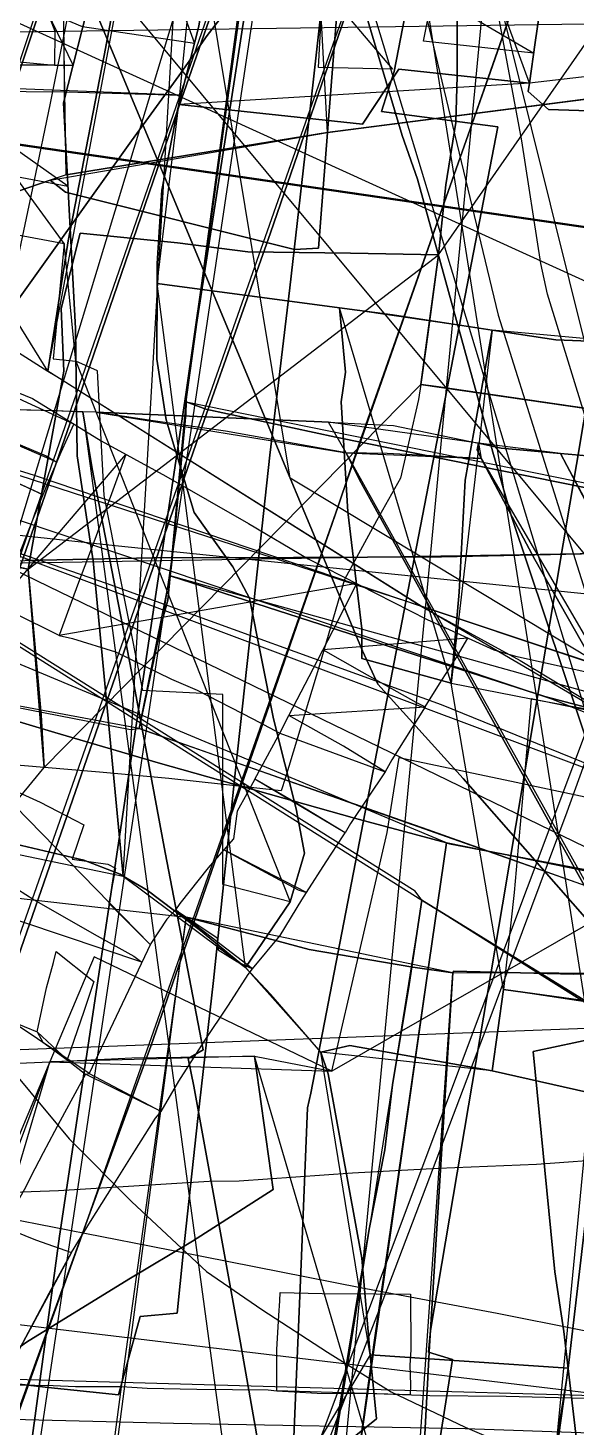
# Model space of a CAD drawing. Extents: x -6790 to 12600, y -1098 to 2171.
# Drawn here: x 637.4 to 681.8, y 414.8 to 528.4 of the extents above; entities that cross this region are included whole.
import ezdxf

# ---------------------------------------------------------------- set-up
doc = ezdxf.new("R2010")
doc.units = 0

msp = doc.modelspace()

# ---------------------------------------------------------------- linework, layer by layer
for points in [[(595.39, 625.29), (644.25, 621.84), (642.74, 591.45), (642.6, 588.69), (642.18, 580.42), (640.61, 555.4), (639.47, 537.22), (640.74, 534.78), (649.9, 512.83), (658.64, 491.87), (664.51, 477.88), (665.74, 475.17), (672.68, 467.51), (684.09, 454.51), (684.93, 453.96), (711.13, 440.6), (715.67, 438.28), (731.05, 438.92), (745.77, 439.49), (790.33, 430.72)], [(595.39, 625.29), (644.25, 621.84), (642.74, 591.45), (642.6, 588.69), (642.18, 580.42), (640.61, 555.4), (639.47, 537.22), (640.74, 534.78), (649.9, 512.83), (658.64, 491.87), (664.51, 477.88), (665.74, 475.17), (672.68, 467.51), (684.09, 454.51), (684.93, 453.96), (711.13, 440.6), (715.67, 438.28), (731.05, 438.92), (745.77, 439.49), (790.33, 430.72)], [(595.39, 625.29), (644.25, 621.84), (642.74, 591.45), (642.6, 588.69), (642.18, 580.42), (640.61, 555.4), (639.47, 537.22), (640.74, 534.78), (649.9, 512.83), (658.64, 491.87), (664.51, 477.88), (665.74, 475.17), (672.68, 467.51), (684.09, 454.51), (684.93, 453.96), (711.13, 440.6), (715.67, 438.28), (731.05, 438.92), (745.77, 439.49), (790.33, 430.72)], [(632.1, 511.28), (640.35, 535.96), (644.47, 548.54), (644.7, 549.8), (646.38, 554), (649.1, 562.02), (653.18, 574.27), (655.66, 581.74), (668.58, 621.46), (664.43, 621.82), (645.07, 623.54), (619.64, 624.86)], [(634.47, 390.48), (639.91, 430.4), (650.64, 501.92), (656.65, 540.63), (666.1, 599.45), (666.1, 599.45), (668.66, 614.84), (652.01, 618.74), (629.64, 624.84)], [(634.22, 503.09), (645.75, 519.25), (649.61, 524.52), (651.9, 527.79), (665.6, 545.5), (673.78, 556.13), (675.42, 558.43), (676.29, 559.85), (679.12, 565.07), (679.73, 565.93), (680.58, 566.6), (684.55, 569.99), (691.72, 575.98), (693.64, 578.77), (696.25, 582.6), (678.44, 619.96), (656.87, 620.52), (627.92, 586.15)], [(626.52, 458.95), (650.19, 456.27), (657.26, 454.42), (660.18, 453.66), (668.59, 452.21), (671.82, 451.76), (671.87, 451.89), (681.66, 451.64), (689.03, 451.71), (676.6, 488.76), (675.07, 493.98), (668.95, 516.14), (667.71, 519.68), (663.81, 532.73), (659.07, 548.9), (655.33, 562.02), (651.43, 575.63), (651.3, 576.14), (649.65, 581.98), (650.29, 604.55), (650.36, 609.68), (605.23, 616.61)], [(597.48, 480.92), (637.52, 473.1), (645.68, 471.49), (646.38, 471.57), (648.25, 480.3), (648.7, 481.98), (648.9, 483.96), (648.99, 484.82), (650.17, 497.1), (650.19, 498.07), (650.22, 499.04), (651.45, 507.71), (655.11, 534.67), (662.53, 588.83), (662.87, 589.93), (637.74, 594.73), (637.41, 594.75), (610.49, 601.14)], [(632.34, 597.21), (649.1, 594.27), (652.8, 593.91), (659.55, 592.84), (667.94, 591.12), (667.59, 586.45), (666.11, 573.23), (664.58, 559.98), (663.18, 547.59), (661.56, 533.5), (660.06, 520.14), (658.59, 507.32), (656.98, 493.74), (655.71, 482.05), (654.17, 467.96), (652.4, 451.13), (651.14, 439.95), (649.95, 428.97), (649.47, 424.14), (646.45, 423.87), (644.7, 417.52), (642.37, 417.78), (639, 418.13), (619.09, 420.41)], [(632.34, 597.21), (649.1, 594.27), (652.8, 593.91), (659.55, 592.84), (667.94, 591.12), (667.59, 586.45), (666.11, 573.23), (664.58, 559.98), (663.18, 547.59), (661.56, 533.5), (660.06, 520.14), (658.59, 507.32), (656.98, 493.74), (655.71, 482.05), (654.17, 467.96), (652.4, 451.13), (651.14, 439.95), (649.95, 428.97), (649.47, 424.14), (646.45, 423.87), (644.7, 417.52), (642.37, 417.78), (639, 418.13), (619.09, 420.41)], [(783.95, 363.95), (593.01, 593.18), (593.01, 593.18), (592.34, 584.82), (592.2, 582.37), (592.09, 573.74), (591.73, 554.65), (591.42, 543.61), (591.07, 531.97), (590.92, 526.89), (590.94, 516.17), (590.9, 504.3), (590.89, 488.27), (590.73, 463.17), (590.29, 432.44), (590.14, 430.31), (591.13, 428.95), (598.35, 418.65), (606.1, 407.51)], [(656.94, 367.57), (659.5, 427.49), (660.04, 440.81), (660.31, 442), (667.56, 479.47), (675.48, 520.38), (666.04, 521.62), (667.06, 524.87), (680.23, 592.78), (680.23, 592.78), (681.17, 592.36), (686.22, 590.08), (690.69, 588.05), (695.16, 586.01), (691.93, 542.04), (690.12, 517.46), (693.47, 516.07), (705.58, 510.38), (697.77, 477.65), (694.09, 462.59), (693.72, 461.12), (693.24, 449.04), (691.5, 416.13), (689.49, 378.22)], [(667.61, 393.76), (671.79, 420.38), (669.86, 421), (670.03, 422.74), (675.85, 457.28), (683.52, 502.81), (689.14, 535.22), (693.63, 561.08), (696.56, 582.77), (696.86, 585.51), (696.86, 585.51), (702.61, 584.34), (712.77, 582.26), (726.4, 579.93), (729.48, 579.36), (725.13, 549.64), (721.5, 524.84), (718.91, 506.33), (714.89, 477.09), (709.12, 435.13), (706.05, 410.84)], [(667.61, 393.76), (671.79, 420.38), (669.86, 421), (670.03, 422.74), (675.85, 457.28), (683.52, 502.81), (689.14, 535.22), (693.63, 561.08), (696.56, 582.77), (696.86, 585.51), (696.86, 585.51), (702.61, 584.34), (712.77, 582.26), (726.4, 579.93), (729.48, 579.36), (725.13, 549.64), (721.5, 524.84), (718.91, 506.33), (714.89, 477.09), (709.12, 435.13), (706.05, 410.84)], [(80.21, 153.15), (696.25, 582.6), (696.25, 582.6), (693.64, 578.77), (691.72, 575.98), (684.55, 569.99), (680.58, 566.6), (679.73, 565.93), (679.12, 565.07), (676.29, 559.85), (675.42, 558.43), (673.78, 556.13), (665.6, 545.5), (651.9, 527.79), (649.61, 524.52), (645.75, 519.25), (634.22, 503.09)], [(635.45, 462.41), (641.88, 460.9), (644.84, 459.75), (645.09, 459.6), (644.38, 466.97), (642.64, 485.18), (641.35, 493.69), (641.22, 504.03), (640.23, 522.33), (642.53, 531.39), (645.33, 544.74), (648.78, 561.7), (651.73, 573.37), (650.51, 573.54), (644.98, 574.3), (639.38, 555.23), (635.86, 543.24)], [(635.45, 462.41), (641.88, 460.9), (644.84, 459.75), (645.09, 459.6), (644.38, 466.97), (642.64, 485.18), (641.35, 493.69), (641.22, 504.03), (640.23, 522.33), (642.53, 531.39), (645.33, 544.74), (648.78, 561.7), (651.73, 573.37), (650.51, 573.54), (644.98, 574.3), (639.38, 555.23), (635.86, 543.24)], [(636.07, 507.45), (637.85, 515.91), (639.19, 522.31), (640.57, 529.18), (642.55, 538.67), (644.42, 547.63), (646.03, 555.13), (647.23, 561.23), (634.41, 563.49)], [(636.07, 507.45), (637.85, 515.91), (639.19, 522.31), (640.57, 529.18), (642.55, 538.67), (644.42, 547.63), (646.03, 555.13), (647.23, 561.23), (634.41, 563.49)], [(636.07, 507.45), (637.85, 515.91), (639.19, 522.31), (640.57, 529.18), (642.55, 538.67), (644.42, 547.63), (646.03, 555.13), (647.23, 561.23), (634.41, 563.49)], [(636.07, 507.45), (637.85, 515.91), (639.19, 522.31), (640.57, 529.18), (642.55, 538.67), (644.42, 547.63), (646.03, 555.13), (647.23, 561.23), (634.41, 563.49)], [(632.02, 548.84), (643.87, 546.87), (656.28, 544.84), (673.74, 542.05), (687.03, 539.88), (701.38, 537.19), (714.33, 535), (723.78, 533.24), (722.3, 521.21), (720.49, 508.9), (720.49, 508.9), (716.4, 493.83), (709.65, 469.87), (705.56, 455.33), (695.48, 457.48), (682.58, 460.11), (671.57, 462.23), (671.32, 462.3), (663.84, 464.31), (647.92, 468.79), (639.54, 471.26), (629.83, 474.14)], [(622.47, 412.48), (628.47, 429.17), (628.48, 430.58), (636.1, 451.72), (651.67, 496.63), (657.03, 511.78), (662.82, 528.57), (668.3, 544.72), (663.48, 546.13), (659.01, 547.35), (658.17, 547.38), (658.17, 547.38), (657.84, 545.98), (654.71, 536.68), (648.79, 519.67), (641.42, 498.23), (632.07, 471.38), (612.76, 415.15), (587.22, 342.98)], [(662.37, 528.87), (661.67, 519.93), (699.85, 524.85), (701.81, 525.12), (704.29, 525.46), (719.81, 527.59), (721.08, 526.5), (729.65, 521.97), (735.41, 522.12), (745.24, 522.5), (747.42, 546.09)], [(622.47, 412.48), (628.47, 429.17), (628.48, 430.58), (636.1, 451.72), (651.67, 496.63), (657.03, 511.78), (662.82, 528.57), (668.3, 544.72), (679.97, 539.44), (674.86, 524.78), (664.29, 494.82), (662.53, 489.61), (662.53, 489.61), (656.72, 472.83), (647.33, 445.82), (642.28, 431.96), (631.59, 402.16)], [(700.32, 397.29), (708.76, 421.37), (722.07, 459.38), (746.26, 530.33), (746.26, 530.33), (721.44, 537.97), (709.23, 542.12), (708.44, 540.66), (703.83, 527.74), (693.63, 499.54), (681.08, 464.8), (674.6, 447.41), (666.62, 426.39), (657.93, 403.95)], [(708.44, 540.66), (703.83, 527.74), (693.63, 499.54), (681.08, 464.8), (674.6, 447.41), (666.62, 426.39), (657.93, 403.95)], [(631.59, 402.16), (642.28, 431.96), (647.33, 445.82), (656.72, 472.83), (662.53, 489.61), (664.29, 494.82), (674.86, 524.78), (679.97, 539.44)], [(744.3, 538.19), (743.79, 527.77), (743.74, 520.44), (743.62, 517.24), (743.63, 513.63), (743.6, 506.97), (743.55, 496.65), (743.45, 492.32), (739.99, 489.86), (723.62, 478.45), (721.58, 478.45), (698.79, 477.26), (688.99, 476.85), (688.35, 478.89), (683.41, 494.17), (679.5, 506.8), (678.98, 509.3), (677.42, 519.23), (674.24, 536.42)], [(708.1, 404.31), (706.78, 422.9), (706.24, 424.14), (700.14, 447.38), (699.25, 449.6), (693.16, 463.31), (692.91, 464.32), (688.99, 476.85), (688.35, 478.89), (683.41, 494.17), (679.5, 506.8), (678.98, 509.3), (677.42, 519.23), (674.24, 536.42)], [(701.07, 531.22), (700.76, 526.55), (699.99, 525.91), (695.55, 521.48), (688.91, 521.48), (688.66, 521.48), (679.58, 521.78), (677.94, 523.23), (678.04, 523.92), (678.52, 527.23), (678.52, 527.23), (679.81, 536.09)], [(667.61, 393.76), (671.79, 420.38), (669.86, 421), (670.03, 422.74), (675.85, 457.28), (683.52, 502.81), (689.14, 535.22)], [(667.61, 393.76), (671.79, 420.38), (669.86, 421), (670.03, 422.74), (675.85, 457.28), (683.52, 502.81), (689.14, 535.22)], [(759.01, 531.27), (755.05, 517.84), (750.76, 502.73), (746.97, 489.69), (746.64, 487.81), (746.48, 474.04), (746.06, 458.24), (745.79, 447.98), (745.77, 439.49), (731.05, 438.92), (715.67, 438.28), (711.13, 440.6), (684.93, 453.96), (684.09, 454.51), (672.68, 467.51), (665.74, 475.17), (664.51, 477.88), (658.64, 491.87), (649.9, 512.83), (640.74, 534.78)], [(759.01, 531.27), (755.05, 517.84), (750.76, 502.73), (746.97, 489.69), (746.64, 487.81), (746.48, 474.04), (746.06, 458.24), (745.79, 447.98), (745.77, 439.49), (731.05, 438.92), (715.67, 438.28), (711.13, 440.6), (684.93, 453.96), (684.09, 454.51), (672.68, 467.51), (665.74, 475.17), (664.51, 477.88), (658.64, 491.87), (649.9, 512.83), (640.74, 534.78)], [(759.01, 531.27), (755.05, 517.84), (750.76, 502.73), (746.97, 489.69), (746.64, 487.81), (746.48, 474.04), (746.06, 458.24), (745.79, 447.98), (745.77, 439.49), (731.05, 438.92), (715.67, 438.28), (711.13, 440.6), (684.93, 453.96), (684.09, 454.51), (672.68, 467.51), (665.74, 475.17), (664.51, 477.88), (658.64, 491.87), (649.9, 512.83), (640.74, 534.78)], [(661.56, 533.5), (660.06, 520.14), (658.59, 507.32), (656.98, 493.74), (655.71, 482.05), (654.17, 467.96), (652.4, 451.13), (651.14, 439.95), (649.95, 428.97), (649.47, 424.14), (646.45, 423.87), (644.7, 417.52), (642.37, 417.78), (639, 418.13), (619.09, 420.41)], [(661.56, 533.5), (660.06, 520.14), (658.59, 507.32), (656.98, 493.74), (655.71, 482.05), (654.17, 467.96), (652.4, 451.13), (651.14, 439.95), (649.95, 428.97), (649.47, 424.14), (646.45, 423.87), (644.7, 417.52), (642.37, 417.78), (639, 418.13), (619.09, 420.41)], [(624.85, 487.13), (637.36, 484.51), (637.36, 484.51), (638.08, 488.46), (640.27, 500.55), (640.05, 505.65), (641.58, 511.76), (649.49, 510.96), (655.2, 510.25), (663.52, 510.12), (670.67, 509.99), (671.27, 515.68), (672.07, 520.72), (672.19, 524.49), (672.19, 533.43)], [(663.81, 532.73), (667.71, 519.68), (668.95, 516.14), (675.07, 493.98), (676.6, 488.76), (689.03, 451.71), (690.4, 449.89), (691.99, 447.83), (692.08, 445.42), (696.5, 414.42)], [(672.19, 533.43), (672.19, 524.49), (672.07, 520.72), (671.27, 515.68), (670.67, 509.99), (669.63, 502.35), (669.22, 499.49), (670.48, 499.31), (691.41, 496.25), (693.05, 501.76), (694.39, 505.67), (695.63, 507.89), (697.68, 511.24), (699.47, 513.15), (700.24, 515.75), (701.42, 520.28), (704.34, 521.33), (705.41, 523.25), (706.77, 525.6), (707.15, 527.08), (708.38, 533.42)], [(651.21, 528.53), (649.6, 522.2), (649.48, 521.75), (648.23, 515.23), (647.83, 509.3), (647.83, 507.68), (647.82, 501.54), (648.58, 496.6), (650.83, 489.09), (653.98, 484.69), (655.33, 482.16), (657.28, 472.37), (659.12, 465.07), (659.78, 461.45), (658.64, 457.52), (655.01, 452.19), (651.36, 455.18), (647.02, 458.45), (645.09, 459.6), (645.09, 459.6), (644.38, 466.97), (642.64, 485.18), (641.35, 493.69), (641.22, 504.03), (640.23, 522.33), (642.53, 531.39)], [(642.53, 531.39), (640.23, 522.33), (641.22, 504.03), (641.35, 493.69), (642.64, 485.18), (644.38, 466.97), (645.09, 459.6), (647.02, 458.45), (651.36, 455.18), (655.01, 452.19), (658.64, 457.52), (659.78, 461.45), (659.12, 465.07), (657.28, 472.37), (655.33, 482.16), (653.98, 484.69), (650.83, 489.09), (648.58, 496.6), (647.82, 501.54), (647.83, 507.68), (647.83, 509.3), (648.23, 515.23), (648.23, 515.23), (649.48, 521.75), (649.6, 522.2), (651.21, 528.53)], [(627.34, 512), (639.17, 516.04), (640.41, 515.07), (658.97, 510.43), (660.94, 510.53), (661.67, 519.93), (699.85, 524.85), (701.81, 525.12), (704.29, 525.46), (707.23, 502.1), (708.6, 488), (709.47, 482.1), (711.38, 479.62), (736.11, 469.87), (755.43, 462.82), (762.02, 460.11)], [(686.3, 502.87), (680.18, 503.1), (675.02, 503.88), (675.02, 503.88), (666.93, 505.12), (662.63, 505.7), (647.83, 507.68), (647.83, 509.3), (648.23, 515.23), (649.48, 521.75), (649.6, 522.2), (664.5, 520.6), (667.45, 525.05), (678.04, 523.92), (677.94, 523.23), (679.58, 521.78), (688.66, 521.48)], [(775.55, 498.65), (753.4, 501.85), (731.04, 505.16), (713.9, 507.58), (694.9, 510.49), (678.89, 512.81), (630.11, 519.93)], [(630.11, 519.93), (678.89, 512.81), (694.9, 510.49), (713.9, 507.58), (731.04, 505.16), (753.4, 501.85), (775.55, 498.65)], [(775.55, 498.65), (753.4, 501.85), (731.04, 505.16), (713.9, 507.58), (694.9, 510.49), (678.89, 512.81), (630.11, 519.93)], [(630.11, 519.93), (678.89, 512.81), (694.9, 510.49), (713.9, 507.58), (731.04, 505.16), (753.4, 501.85), (775.55, 498.65)], [(610.57, 518.62), (638.98, 500.57), (639.69, 500.12), (669.25, 481.51), (669.72, 481.22), (677.28, 477.08), (686.73, 471.38), (707, 459.26), (707.44, 459.07), (733.61, 447.84), (734.9, 447.47), (733.57, 422.89), (732.76, 417.76), (716.02, 428.18), (693.59, 442.69), (669.31, 457.65), (668.78, 458.37), (646.63, 472.29), (629.94, 482.73)], [(625.09, 488.49), (644.44, 486.42), (667.39, 484.07), (693.58, 481.39), (710.22, 479.34), (727.63, 477.83), (745.06, 475.96), (754.81, 474.96), (756.51, 483.49), (757.41, 487.99), (761.16, 507.82)], [(686.3, 502.87), (680.18, 503.1), (675.02, 503.88), (675.02, 503.88), (672.84, 491.73), (672.34, 482.62), (671.7, 475.24), (678.19, 473.99), (677.45, 465.62), (676.81, 458.26), (675.93, 450.4), (692.19, 448.16)], [(686.3, 502.87), (680.18, 503.1), (675.02, 503.88), (675.02, 503.88), (672.84, 491.73), (672.34, 482.62), (671.7, 475.24), (678.19, 473.99), (677.45, 465.62), (676.81, 458.26), (675.93, 450.4), (692.19, 448.16)], [(634.12, 499.81), (637.72, 498.34), (643.3, 494.9), (648.55, 492.04), (655.24, 488.21), (660.1, 485.35), (669.74, 480.42), (675.16, 477.95), (676.92, 477.45), (685.71, 475.49)], [(691.41, 496.25), (670.48, 499.31), (669.22, 499.49), (669.04, 498.25), (667.57, 491.89), (665.64, 488.41), (663.03, 483.65), (661.02, 476.72), (658.26, 467.59), (657.89, 466.51), (648.78, 467.51), (643.17, 468.04), (638.67, 468.41), (634.17, 468.78)], [(633.55, 391.5), (628.88, 415.49), (621.74, 452.4), (617.45, 473.77), (613, 498.18), (627.65, 497.64), (639.68, 497.36), (641.82, 497.27), (642.56, 492.64), (645.76, 476.19), (648.5, 461.53), (651.56, 445.5), (650.35, 444.82), (650.81, 442.56), (654.61, 421.74), (657.51, 405.15)], [(682.15, 411.34), (680.84, 422.66), (680.11, 427.51), (678.35, 445.37), (688.99, 447.65), (688.65, 448.19), (683.07, 457.79), (675.3, 471.81), (668.39, 484.26), (664.25, 491.75), (663.18, 493.93), (661.75, 496.42), (661.21, 496.45), (642.85, 497.22), (641.82, 497.27), (642.56, 492.64), (645.76, 476.19), (648.5, 461.53), (651.56, 445.5), (650.35, 444.82), (650.81, 442.56), (654.61, 421.74), (657.51, 405.15)], [(683.07, 457.79), (675.3, 471.81), (668.39, 484.26), (664.25, 491.75), (663.18, 493.93), (661.75, 496.42), (667.02, 496.16), (673.12, 494.89), (673.91, 494.72), (673.79, 494.19), (674.14, 493.48), (674.14, 493.48), (678.48, 485.27), (682.71, 477.84)], [(661.21, 408), (662.66, 416.7), (664.12, 425.6), (665.06, 431.11), (666.31, 437.39), (666.93, 442.66), (668.29, 450.82), (669.31, 457.65), (668.78, 458.37), (646.63, 472.29), (629.94, 482.73), (617.68, 490.37), (611.09, 494.35), (605.8, 455.06), (601.46, 424.35), (598.06, 401.12)], [(725.72, 413.1), (720.34, 422.58), (707.38, 444.46), (697.85, 461.66), (695.62, 465.92), (693.38, 470.19), (687.08, 481.48), (683.65, 488.05), (680.57, 493.88), (675.76, 494.3), (673.91, 494.72), (673.79, 494.19), (674.14, 493.48), (678.48, 485.27), (682.71, 477.84), (687.93, 468.74), (693.99, 458.17), (701.07, 445.87), (706.95, 435.5), (710.67, 429.29), (716.73, 419.66), (722.82, 409.54)], [(625.09, 488.49), (644.44, 486.42), (667.39, 484.07), (693.58, 481.39), (710.22, 479.34), (727.63, 477.83), (745.06, 475.96), (754.81, 474.96), (752.41, 435.52), (750.83, 409.55)], [(624.85, 487.13), (637.36, 484.51), (638.42, 472.67), (638.67, 468.41), (634.17, 468.78)], [(773.14, 486.98), (757.24, 486.81), (741.64, 486.43), (729.07, 486.32), (714.53, 486.22), (701.2, 486.16), (670.9, 485.49), (658.9, 485.44), (647.45, 485.41), (637.09, 485.21)], [(773.14, 486.98), (757.24, 486.81), (741.64, 486.43), (729.07, 486.32), (714.53, 486.22), (701.2, 486.16), (670.9, 485.49), (658.9, 485.44), (647.45, 485.41), (637.09, 485.21)], [(662.74, 402.32), (665.48, 421.95), (668, 439.33), (669.43, 449.28), (671.32, 462.3), (663.84, 464.31), (647.92, 468.79), (639.54, 471.26), (629.83, 474.14)], [(605.53, 405.43), (605.31, 420.78), (605.19, 423.84), (618.62, 427.01), (620.03, 441.99), (635.99, 444.39), (639.14, 444.54), (645.78, 444.86), (655.74, 445), (662, 443.77), (666.49, 463.14), (667.47, 469.21), (676.96, 467.21), (690.84, 464.28), (695.74, 463.14), (696.61, 462.85), (730.45, 463.05), (753.89, 463.11), (748.18, 445.77), (774.56, 442.19)], [(605.53, 405.43), (605.31, 420.78), (605.19, 423.84), (618.62, 427.01), (620.03, 441.99), (635.99, 444.39), (639.14, 444.54), (645.78, 444.86), (655.74, 445), (662, 443.77), (666.49, 463.14), (667.47, 469.21), (676.96, 467.21), (690.84, 464.28), (695.74, 463.14), (696.61, 462.85), (730.45, 463.05), (753.89, 463.11), (748.18, 445.77), (774.56, 442.19)], [(632.98, 412.64), (634.9, 419.15), (635.29, 420.38), (637.23, 421.8), (645.55, 426.92), (650.71, 430), (657.26, 434.17), (655.74, 445), (662, 443.77), (662, 443.77), (666.49, 463.14), (667.47, 469.21), (676.96, 467.21), (690.84, 464.28), (695.74, 463.14), (686.32, 421.76), (682.51, 405)], [(632.98, 412.64), (634.9, 419.15), (635.29, 420.38), (637.23, 421.8), (645.55, 426.92), (650.71, 430), (657.26, 434.17), (655.74, 445), (662, 443.77), (662, 443.77), (666.49, 463.14), (667.47, 469.21), (676.96, 467.21), (690.84, 464.28), (695.74, 463.14), (686.32, 421.76), (682.51, 405)], [(662.74, 402.32), (665.48, 421.95), (668, 439.33), (669.43, 449.28), (671.32, 462.3), (671.57, 462.23), (682.58, 460.11), (695.48, 457.48), (705.56, 455.33), (707.4, 454.67), (717.96, 451.6), (732.33, 447.35), (741.13, 444.81), (741.35, 444.72), (737.06, 422.02), (733.18, 401.14)], [(728.55, 391.01), (732.76, 417.76), (716.02, 428.18), (693.59, 442.69), (669.31, 457.65), (669.31, 457.65), (668.29, 450.82), (666.93, 442.66), (666.31, 437.39), (665.06, 431.11), (664.12, 425.6), (662.66, 416.7), (661.21, 408)], [(790.35, 451.29), (519.66, 441.11)], [(634.36, 445.86), (640.7, 438.29), (645.77, 433.19), (651.85, 427.52), (656.32, 424.46), (661.65, 420.98), (666.83, 417.76), (672.83, 414.9), (691.82, 406.77)], [(605.53, 405.43), (605.31, 420.78), (605.19, 423.84), (618.62, 427.01), (620.03, 441.99), (635.99, 444.39), (639.14, 444.54), (645.78, 444.86), (655.74, 445), (657.26, 434.17), (650.71, 430), (645.55, 426.92), (637.23, 421.8), (635.29, 420.38), (634.9, 419.15), (632.98, 412.64)], [(605.53, 405.43), (605.31, 420.78), (605.19, 423.84), (618.62, 427.01), (620.03, 441.99), (635.99, 444.39), (639.14, 444.54), (645.78, 444.86), (655.74, 445), (657.26, 434.17), (650.71, 430), (645.55, 426.92), (637.23, 421.8), (635.29, 420.38), (634.9, 419.15), (632.98, 412.64)], [(734.89, 412.67), (718.69, 415.64), (704.49, 418.4), (688.99, 421.42), (675.42, 424.13), (664.35, 426.22), (647.22, 429.58), (635.61, 431.86), (615.38, 435.72), (603.49, 437.82), (594.33, 439.73), (583.06, 441.99), (581.86, 431.88), (555.23, 433.55), (548.34, 433.81), (550.65, 428.2), (553.28, 421.49), (560.97, 416.92), (577.79, 407.06)], [(634.61, 433.92), (639.83, 434.09), (652.07, 434.85), (654.48, 434.88), (663.68, 435.54), (670.66, 435.9), (678.63, 436.23), (685.31, 436.73), (694.65, 437.33), (704.04, 437.83), (714.78, 438.08), (731.39, 438.91), (738.73, 439.42), (763.29, 440.62)], [(634.61, 433.92), (639.83, 434.09), (652.07, 434.85), (654.48, 434.88), (663.68, 435.54), (670.66, 435.9), (678.63, 436.23), (685.31, 436.73), (694.65, 437.33), (704.04, 437.83), (714.78, 438.08), (731.39, 438.91), (738.73, 439.42), (763.29, 440.62)], [(634.61, 433.92), (639.83, 434.09), (652.07, 434.85), (654.48, 434.88), (663.68, 435.54), (670.66, 435.9), (678.63, 436.23), (685.31, 436.73), (694.65, 437.33), (704.04, 437.83), (714.78, 438.08), (731.39, 438.91), (738.73, 439.42), (763.29, 440.62)], [(734.89, 412.67), (718.69, 415.64), (704.49, 418.4), (688.99, 421.42), (675.42, 424.13), (664.35, 426.22), (647.22, 429.58), (635.61, 431.86)], [(736.88, 415.93), (487.86, 422.97)], [(498.28, 419.54), (516.41, 418.99), (536.61, 418.47), (555.96, 417.66), (583.27, 416.94), (599.34, 416.68), (621.82, 415.9), (649.16, 415.24), (672.83, 414.8), (693.94, 414.07), (712.26, 413.6), (730.75, 413.2), (736.59, 413.09), (161.13, 417.8)], [(636.46, 418.35), (639.39, 418.28), (641.2, 418.21), (644.96, 418.2), (647.04, 418.08), (651.05, 417.98), (656.84, 417.92), (657.55, 417.84), (658.96, 417.76), (660.83, 417.67), (665.54, 417.63), (669.95, 417.46), (676.16, 417.41), (683.58, 417.22)]]:
    msp.add_lwpolyline(points)
for points in [[(743.58, 615.98), (571.41, 621.07), (583.35, 590.31), (593.18, 564.44), (600.51, 545.11), (610.57, 518.62), (638.98, 500.57), (640.63, 511.13), (643.55, 526.15), (649.26, 556.59), (655.57, 588.73), (655.86, 589.89), (712.77, 589.73), (744.24, 588.88), (744.24, 589.48), (744.35, 598), (743.58, 615.98)], [(637.41, 594.75), (637.74, 594.73), (662.87, 589.93), (662.53, 588.83), (655.11, 534.67), (651.45, 507.71), (650.22, 499.04), (650.19, 498.07), (651.79, 497.49), (662.34, 495.2), (682.78, 491.07), (710, 485.9), (711.8, 485.54), (713.97, 500.37), (718.12, 527.15), (720.48, 542.79), (726.63, 583.45), (640.86, 615.9), (637.41, 594.75)], [(657.21, 609.54), (655.91, 584.49), (656.74, 576.48), (663.2, 551.02), (668.65, 533.64), (675.52, 505.1), (682.7, 482.27), (689.27, 461.08), (690.49, 459.61), (695.11, 447.76), (700.78, 423.68), (703.33, 399.55), (706.22, 372.27), (708.9, 348.96), (714.16, 313.65), (714.89, 277.02), (714.1, 250.14), (657.21, 609.54)], [(666.1, 599.45), (656.65, 540.63), (650.64, 501.92), (639.91, 430.4), (634.47, 390.48), (628.84, 350.51), (628.38, 347.37), (666.1, 599.45)], [(680.23, 592.78), (675.33, 594.97), (666.1, 599.45), (656.65, 540.63), (650.64, 501.92), (639.91, 430.4), (634.47, 390.48), (628.84, 350.51), (628.38, 347.37), (636.53, 344.68), (648.01, 340.72), (655.94, 338.08), (655.88, 339.89), (656.94, 367.57), (659.5, 427.49), (660.04, 440.81), (660.31, 442), (667.56, 479.47), (675.48, 520.38), (666.04, 521.62), (667.06, 524.87), (680.23, 592.78)], [(680.23, 592.78), (667.06, 524.87), (666.04, 521.62), (675.48, 520.38), (667.56, 479.47), (660.31, 442), (660.04, 440.81), (659.5, 427.49), (656.94, 367.57), (655.88, 339.89), (655.94, 338.08), (680.23, 592.78)], [(616.28, 420.94), (619.09, 420.41), (639, 418.13), (642.37, 417.78), (644.7, 417.52), (646.45, 423.87), (649.47, 424.14), (649.95, 428.97), (651.14, 439.95), (652.4, 451.13), (654.17, 467.96), (655.71, 482.05), (656.98, 493.74), (658.59, 507.32), (660.06, 520.14), (661.56, 533.5), (663.18, 547.59), (664.58, 559.98), (666.11, 573.23), (667.59, 586.45), (667.94, 591.12), (616.28, 420.94)], [(616.28, 420.94), (619.09, 420.41), (639, 418.13), (642.37, 417.78), (644.7, 417.52), (646.45, 423.87), (649.47, 424.14), (649.95, 428.97), (651.14, 439.95), (652.4, 451.13), (654.17, 467.96), (655.71, 482.05), (656.98, 493.74), (658.59, 507.32), (660.06, 520.14), (661.56, 533.5), (663.18, 547.59), (664.58, 559.98), (666.11, 573.23), (667.59, 586.45), (667.94, 591.12), (616.28, 420.94)], [(583.35, 590.31), (593.18, 564.44), (600.51, 545.11), (610.57, 518.62), (638.98, 500.57), (583.35, 590.31)], [(712.77, 589.73), (655.86, 589.89), (655.57, 588.73), (649.26, 556.59), (643.55, 526.15), (640.63, 511.13), (638.98, 500.57), (639.69, 500.12), (669.25, 481.51), (681.39, 477.44), (692.01, 473.92), (692.64, 477.06), (696.39, 491.83), (698.54, 500.31), (698.64, 501.14), (698.82, 502.12), (706.9, 535.48), (712.77, 589.73)], [(662.87, 589.93), (662.53, 588.83), (655.11, 534.67), (651.45, 507.71), (650.22, 499.04), (650.19, 498.07), (662.87, 589.93)], [(655.57, 588.73), (649.26, 556.59), (643.55, 526.15), (640.63, 511.13), (638.98, 500.57), (655.57, 588.73)], [(642.6, 588.69), (642.18, 580.42), (640.61, 555.4), (639.47, 537.22), (640.74, 534.78), (649.9, 512.83), (658.64, 491.87), (642.6, 588.69)], [(696.86, 585.51), (696.56, 582.77), (693.63, 561.08), (689.14, 535.22), (683.52, 502.81), (675.85, 457.28), (670.03, 422.74), (669.86, 421), (671.79, 420.38), (667.61, 393.76), (665.34, 378.8), (664.96, 376.96), (673.78, 374.42), (678.61, 373.05), (680.22, 372.53), (677.89, 362.93), (675.79, 355.12), (674.27, 351.75), (696.86, 585.51)], [(696.86, 585.51), (696.56, 582.77), (693.63, 561.08), (689.14, 535.22), (683.52, 502.81), (675.85, 457.28), (670.03, 422.74), (669.86, 421), (671.79, 420.38), (667.61, 393.76), (665.34, 378.8), (664.96, 376.96), (673.78, 374.42), (678.61, 373.05), (680.22, 372.53), (677.89, 362.93), (675.79, 355.12), (674.27, 351.75), (696.86, 585.51)], [(640.21, 531.65), (640.33, 521.16), (640.46, 516.48), (639.17, 516.04), (627.34, 512), (626.98, 516), (625.31, 534.85), (623.91, 549.33), (622.35, 548.76), (622.55, 550.42), (621.56, 558.79), (620.34, 568.97), (624.1, 571.5), (622.23, 581.57), (633.38, 582.28), (634.02, 574.06), (634.7, 563.85), (635.19, 555.65), (636.02, 543.76), (636.54, 534.33), (636.16, 533.48), (640.21, 531.65)], [(689.03, 451.71), (676.6, 488.76), (675.07, 493.98), (668.95, 516.14), (667.71, 519.68), (663.81, 532.73), (659.07, 548.9), (655.33, 562.02), (651.43, 575.63), (651.3, 576.14), (689.03, 451.71)], [(632.19, 487.89), (632.39, 489.64), (634.73, 501.18), (636.07, 507.45), (637.85, 515.91), (639.19, 522.31), (640.57, 529.18), (642.55, 538.67), (644.42, 547.63), (646.03, 555.13), (647.23, 561.23), (634.41, 563.49), (620.5, 566.17), (609.34, 568.26), (595.49, 570.97), (583.11, 573.33), (577.23, 574.54), (574.46, 575.04), (632.19, 487.89)], [(632.19, 487.89), (632.39, 489.64), (634.73, 501.18), (636.07, 507.45), (637.85, 515.91), (639.19, 522.31), (640.57, 529.18), (642.55, 538.67), (644.42, 547.63), (646.03, 555.13), (647.23, 561.23), (634.41, 563.49), (620.5, 566.17), (609.34, 568.26), (595.49, 570.97), (583.11, 573.33), (577.23, 574.54), (574.46, 575.04), (632.19, 487.89)], [(651.73, 573.37), (648.78, 561.7), (645.33, 544.74), (642.53, 531.39), (640.23, 522.33), (641.22, 504.03), (641.35, 493.69), (642.64, 485.18), (644.38, 466.97), (645.09, 459.6), (651.73, 573.37)], [(697.11, 565.07), (692.34, 566.07), (686.24, 567.24), (683.28, 559.37), (677.39, 560.07), (671.06, 560.52), (668.31, 550.56), (674.44, 549.32), (674.42, 543.07), (679.92, 542.22), (679.81, 536.09), (678.52, 527.23), (678.04, 523.92), (677.94, 523.23), (679.58, 521.78), (688.66, 521.48), (695.55, 521.48), (699.99, 525.91), (700.76, 526.55), (701.07, 531.22), (692.81, 531.86), (693.26, 540.72), (694.64, 550.3), (697.11, 565.07)], [(661.67, 519.93), (662.37, 528.87), (662.6, 532.68), (663.15, 534.02), (659.97, 536.31), (660.38, 536.67), (660.31, 536.99), (660.25, 537.83), (660.05, 545.67), (659.51, 559.38), (648.31, 559.11), (648.81, 551.06), (649.82, 534.52), (640.37, 532.14), (640.21, 531.65), (640.33, 521.16), (640.46, 516.48), (661.67, 519.93)], [(659.51, 559.38), (660.05, 545.67), (660.25, 537.83), (660.31, 536.99), (660.38, 536.67), (659.97, 536.31), (663.15, 534.02), (662.6, 532.68), (662.37, 528.87), (661.67, 519.93), (659.51, 559.38)], [(571.27, 558.55), (574.94, 507.23), (575.79, 493.32), (603.69, 490.48), (625.09, 488.49), (644.44, 486.42), (667.39, 484.07), (693.58, 481.39), (710.22, 479.34), (727.63, 477.83), (745.06, 475.96), (754.81, 474.96), (571.27, 558.55)], [(650.86, 527.14), (641.79, 528.48), (638.93, 529.69), (638.73, 534.69), (640.02, 541.25), (637.73, 542.42), (639.49, 551.08), (640.96, 556.84), (640, 557.32), (650.86, 527.14)], [(649.6, 522.2), (651.21, 528.53), (652.23, 534.63), (652.79, 541.83), (652.61, 551.95), (658.1, 551.97), (668.31, 550.56), (674.44, 549.32), (674.42, 543.07), (679.92, 542.22), (679.81, 536.09), (678.52, 527.23), (678.04, 523.92), (667.45, 525.05), (664.5, 520.6), (649.6, 522.2)], [(678.04, 523.92), (678.52, 527.23), (679.81, 536.09), (679.92, 542.22), (674.42, 543.07), (674.44, 549.32), (668.31, 550.56), (658.1, 551.97), (652.61, 551.95), (652.79, 541.83), (652.23, 534.63), (651.21, 528.53), (649.6, 522.2), (664.5, 520.6), (667.45, 525.05), (678.04, 523.92)], [(652.61, 551.95), (652.79, 541.83), (652.23, 534.63), (651.21, 528.53), (649.6, 522.2), (652.61, 551.95)], [(587.44, 377.59), (577.24, 347.05), (576.6, 345.58), (577.59, 343.55), (581.44, 339.31), (584.57, 335.49), (587.22, 342.98), (612.76, 415.15), (632.07, 471.38), (641.42, 498.23), (648.79, 519.67), (654.71, 536.68), (657.84, 545.98), (658.17, 547.38), (650.33, 548.96), (644.7, 549.8), (644.47, 548.54), (640.35, 535.96), (632.1, 511.28), (617.62, 468.35), (598.9, 411.87), (593.47, 395.51), (587.44, 377.59)], [(644.7, 549.8), (644.47, 548.54), (640.35, 535.96), (632.1, 511.28), (617.62, 468.35), (598.9, 411.87), (593.47, 395.51), (587.44, 377.59), (644.7, 549.8)], [(668.31, 550.56), (674.44, 549.32), (674.42, 543.07), (679.92, 542.22), (679.81, 536.09), (678.52, 527.23), (678.04, 523.92), (668.31, 550.56)], [(658.17, 547.38), (657.84, 545.98), (654.71, 536.68), (648.79, 519.67), (641.42, 498.23), (632.07, 471.38), (612.76, 415.15), (587.22, 342.98), (658.17, 547.38)], [(688.99, 476.85), (688.35, 478.89), (683.41, 494.17), (679.5, 506.8), (678.98, 509.3), (677.42, 519.23), (674.24, 536.42), (672.99, 543.01), (671.99, 545.19), (688.99, 476.85)], [(668.3, 544.72), (662.82, 528.57), (657.03, 511.78), (651.67, 496.63), (636.1, 451.72), (628.48, 430.58), (628.47, 429.17), (622.47, 412.48), (614.87, 391.78), (606.44, 368.13), (600.04, 350.51), (594, 333.82), (592.14, 328.69), (591.65, 326.87), (668.3, 544.72)], [(709.23, 542.12), (708.44, 540.66), (703.83, 527.74), (693.63, 499.54), (681.08, 464.8), (674.6, 447.41), (666.62, 426.39), (657.93, 403.95), (634.74, 342.4), (622.22, 309.82), (618, 298.82), (617.09, 296.96), (709.23, 542.12)], [(679.97, 539.44), (674.86, 524.78), (664.29, 494.82), (662.53, 489.61), (679.97, 539.44)], [(568.75, 527.12), (570.18, 527.63), (587.93, 528.28), (609.13, 529.31), (622.5, 529.99), (640.94, 530.95), (655.86, 531.98), (665.7, 532.59), (678.19, 533.3), (692.58, 534.22), (706.86, 535.21), (724.74, 536.24), (736.13, 537.04), (747.55, 537.54), (752.43, 536.59), (756.68, 535.84), (763.78, 534.6), (770.09, 533.41), (774.79, 532.54), (779.87, 531.75), (788.73, 530.19), (568.75, 527.12)], [(688.02, 534.94), (687.77, 534.88), (686.39, 534.48), (684.73, 534.24), (683.09, 533.78), (678.51, 533.52), (674.49, 533.33), (672.19, 533.43), (672.19, 524.49), (672.07, 520.72), (671.27, 515.68), (670.67, 509.99), (688.02, 534.94)], [(640.21, 531.65), (640.33, 521.16), (640.46, 516.48), (640.21, 531.65)], [(666.94, 525.06), (660.94, 525.19), (661.27, 531.73), (666.94, 525.06)], [(678.4, 526.36), (669.44, 527.32), (670.2, 531.17), (678.4, 526.36)], [(565.77, 529.18), (593.08, 525.43), (606.3, 523.47), (615.87, 522.01), (630.11, 519.93), (678.89, 512.81), (694.9, 510.49), (713.9, 507.58), (731.04, 505.16), (753.4, 501.85), (775.55, 498.65), (565.77, 529.18)], [(638.93, 529.69), (639.54, 528.13), (639.5, 525.39), (641.01, 525.39), (638.93, 529.69)], [(639.5, 525.39), (632.95, 525.39), (631.49, 526.13), (639.5, 525.39)], [(678.04, 523.92), (677.94, 523.23), (679.58, 521.78), (688.66, 521.48), (695.55, 521.48), (699.99, 525.91), (700.76, 526.55), (678.04, 523.92)], [(662.63, 505.7), (647.83, 507.68), (647.83, 509.3), (648.23, 515.23), (649.48, 521.75), (649.6, 522.2), (664.5, 520.6), (667.45, 525.05), (678.04, 523.92), (677.94, 523.23), (679.58, 521.78), (688.66, 521.48), (688.91, 521.48), (688.88, 520.64), (687.42, 513.66), (686.36, 506.93), (686.3, 502.87), (680.18, 503.1), (675.02, 503.88), (666.93, 505.12), (662.63, 505.7)], [(649.6, 522.2), (664.5, 520.6), (667.45, 525.05), (678.04, 523.92), (649.6, 522.2)], [(661.67, 519.93), (699.85, 524.85), (701.81, 525.12), (661.67, 519.93)], [(623.21, 523.97), (630.67, 523.3), (640.45, 523.21), (649.78, 522.94), (623.21, 523.97)], [(649.6, 522.2), (649.48, 521.75), (648.23, 515.23), (647.83, 509.3), (647.83, 507.68), (649.6, 522.2)], [(632.68, 521.14), (633.52, 516.9), (640.59, 515.56), (632.68, 521.14)], [(661.67, 519.93), (660.94, 510.53), (658.97, 510.43), (640.41, 515.07), (639.17, 516.04), (661.67, 519.93)], [(661.67, 519.93), (640.46, 516.48), (639.17, 516.04), (640.41, 515.07), (658.97, 510.43), (660.94, 510.53), (661.67, 519.93)], [(636.31, 516.38), (636.11, 511.7), (640.29, 510.91), (636.31, 516.38)], [(670.67, 509.99), (663.52, 510.12), (655.2, 510.25), (649.49, 510.96), (641.58, 511.76), (640.05, 505.65), (640.27, 500.55), (638.08, 488.46), (637.36, 484.51), (670.67, 509.99)], [(637.36, 484.51), (638.08, 488.46), (640.27, 500.55), (640.05, 505.65), (641.58, 511.76), (649.49, 510.96), (655.2, 510.25), (663.52, 510.12), (670.67, 509.99), (669.63, 502.35), (669.22, 499.49), (669.04, 498.25), (667.57, 491.89), (665.64, 488.41), (663.03, 483.65), (661.02, 476.72), (658.26, 467.59), (657.89, 466.51), (648.78, 467.51), (643.17, 468.04), (638.67, 468.41), (638.42, 472.67), (637.36, 484.51)], [(640.29, 510.91), (639.4, 501.55), (641.25, 501.37), (640.29, 510.91)], [(670.67, 509.99), (669.63, 502.35), (669.22, 499.49), (670.67, 509.99)], [(647.83, 507.68), (647.82, 501.54), (648.58, 496.6), (650.83, 489.09), (653.98, 484.69), (655.33, 482.16), (657.28, 472.37), (659.12, 465.07), (659.78, 461.45), (658.64, 457.52), (655.01, 452.19), (647.83, 507.68)], [(675.03, 443.8), (663.48, 445.85), (661.13, 445.33), (657.05, 450), (655.01, 452.19), (658.64, 457.52), (659.78, 461.45), (659.12, 465.07), (657.28, 472.37), (655.33, 482.16), (653.98, 484.69), (650.83, 489.09), (648.58, 496.6), (647.82, 501.54), (647.83, 507.68), (662.63, 505.7), (663.12, 500.49), (662.76, 498.06), (663.32, 489.16), (664.45, 479.67), (664.44, 477.25), (671.7, 475.24), (678.19, 473.99), (677.45, 465.62), (676.81, 458.26), (675.93, 450.4), (675.03, 443.8)], [(675.03, 443.8), (663.48, 445.85), (661.13, 445.33), (657.05, 450), (655.01, 452.19), (658.64, 457.52), (659.78, 461.45), (659.12, 465.07), (657.28, 472.37), (655.33, 482.16), (653.98, 484.69), (650.83, 489.09), (648.58, 496.6), (647.82, 501.54), (647.83, 507.68), (662.63, 505.7), (663.12, 500.49), (662.76, 498.06), (663.32, 489.16), (664.45, 479.67), (664.44, 477.25), (671.7, 475.24), (678.19, 473.99), (677.45, 465.62), (676.81, 458.26), (675.93, 450.4), (675.03, 443.8)], [(662.63, 505.7), (663.12, 500.49), (662.76, 498.06), (663.32, 489.16), (664.45, 479.67), (664.44, 477.25), (671.7, 475.24), (662.63, 505.7)], [(662.63, 505.7), (666.93, 505.12), (675.02, 503.88), (662.63, 505.7)], [(671.7, 475.24), (664.44, 477.25), (664.45, 479.67), (663.32, 489.16), (662.76, 498.06), (663.12, 500.49), (662.63, 505.7), (666.93, 505.12), (675.02, 503.88), (672.84, 491.73), (672.34, 482.62), (671.7, 475.24)], [(664.44, 477.25), (671.7, 475.24), (672.34, 482.62), (672.84, 491.73), (675.02, 503.88), (666.93, 505.12), (662.63, 505.7), (663.12, 500.49), (662.76, 498.06), (663.32, 489.16), (664.45, 479.67), (664.44, 477.25)], [(671.7, 475.24), (672.34, 482.62), (672.84, 491.73), (675.02, 503.88), (671.7, 475.24)], [(675.02, 503.88), (680.18, 503.1), (686.3, 502.87), (675.02, 503.88)], [(628.26, 502.16), (627.15, 496.71), (626.58, 493.65), (626.12, 491.05), (625.28, 487.41), (625.08, 486.51), (629.71, 483.99), (633.63, 481.79), (633.94, 481.49), (634.86, 481.61), (635.96, 484.18), (636.85, 486.22), (637.86, 488.78), (638.97, 491.47), (640.04, 493.99), (641.08, 496.27), (628.26, 502.16)], [(607.23, 501.63), (637.86, 492.13), (669.25, 481.51), (607.23, 501.63)], [(658.64, 457.52), (653.17, 458.91), (653.17, 468.86), (653.17, 474.32), (646.68, 474.65), (645.25, 481.84), (643.54, 490.48), (642.99, 500.59), (641.25, 501.37), (658.64, 457.52)], [(638.98, 500.57), (639.69, 500.12), (669.25, 481.51), (638.98, 500.57)], [(583.66, 498.96), (590.73, 495.51), (608.4, 485.95), (629.83, 474.14), (639.54, 471.26), (647.92, 468.79), (663.84, 464.31), (671.32, 462.3), (583.66, 498.96)], [(669.22, 499.49), (669.04, 498.25), (667.57, 491.89), (665.64, 488.41), (663.03, 483.65), (661.02, 476.72), (658.26, 467.59), (657.89, 466.51), (648.78, 467.51), (643.17, 468.04), (638.67, 468.41), (669.22, 499.49)], [(691.41, 496.25), (670.48, 499.31), (669.22, 499.49), (691.41, 496.25)], [(608.4, 497.93), (679.91, 473.96), (696.51, 467.26), (732.22, 453.87), (739.64, 450.09), (737.94, 426.47), (737.69, 423.65), (761.23, 416.97), (794.69, 407.55), (608.4, 497.93)], [(613, 498.18), (627.65, 497.64), (639.68, 497.36), (641.82, 497.27), (613, 498.18)], [(627.51, 498.46), (631.68, 496.7), (638.84, 493.68), (639.7, 493.18), (627.51, 498.46)], [(650.19, 498.07), (650.17, 497.1), (648.99, 484.82), (648.9, 483.96), (650.19, 498.07)], [(748.54, 456.18), (752.13, 477.45), (732.08, 481.37), (711.8, 485.54), (710, 485.9), (682.78, 491.07), (662.34, 495.2), (651.79, 497.49), (650.19, 498.07), (650.17, 497.1), (648.99, 484.82), (648.9, 483.96), (661.13, 480.02), (679.3, 474.17), (688.16, 471.85), (714.78, 465.01), (742.48, 457.71), (748.54, 456.18)], [(711.8, 485.54), (710, 485.9), (682.78, 491.07), (662.34, 495.2), (651.79, 497.49), (650.19, 498.07), (711.8, 485.54)], [(669.3, 294.52), (669.84, 307.82), (669.82, 312.96), (669.46, 315.14), (666.82, 338.02), (666.31, 342.2), (666.18, 343.47), (663.85, 358.97), (662.9, 365.28), (663.8, 365.6), (661.92, 380.81), (661.65, 383.04), (660.08, 390.85), (657.51, 405.15), (654.61, 421.74), (650.81, 442.56), (650.35, 444.82), (651.56, 445.5), (648.5, 461.53), (645.76, 476.19), (642.56, 492.64), (641.82, 497.27), (669.3, 294.52)], [(663.18, 493.93), (653.38, 495.69), (647.51, 496.52), (642.85, 497.22), (663.18, 493.93)], [(642.85, 497.22), (661.21, 496.45), (661.75, 496.42), (642.85, 497.22)], [(661.75, 496.42), (667.02, 496.16), (673.12, 494.89), (673.91, 494.72), (661.75, 496.42)], [(626.99, 495.86), (631.07, 493.9), (637.27, 491.15), (638.58, 490.53), (626.99, 495.86)], [(669.31, 457.65), (668.78, 458.37), (646.63, 472.29), (629.94, 482.73), (617.68, 490.37), (611.09, 494.35), (669.31, 457.65)], [(707.44, 459.07), (703.54, 460.28), (688.35, 466.4), (670.92, 473.49), (643.73, 483.34), (627.21, 489.04), (611.25, 495.08), (707.44, 459.07)], [(674.14, 493.48), (673.79, 494.19), (673.91, 494.72), (674.14, 493.48)], [(673.91, 494.72), (675.76, 494.3), (680.57, 493.88), (673.91, 494.72)], [(645.3, 493.81), (642.77, 486.91), (641.38, 483.21), (640.05, 479.57), (639.89, 479.13), (636.24, 480.92), (635.14, 481.37), (634.86, 481.61), (645.3, 493.81)], [(674.14, 493.48), (666.51, 493.87), (663.18, 493.93), (674.14, 493.48)], [(663.18, 493.93), (664.25, 491.75), (668.39, 484.26), (675.3, 471.81), (683.07, 457.79), (688.65, 448.19), (688.99, 447.65), (663.18, 493.93)], [(726.81, 403.31), (722.82, 409.54), (716.73, 419.66), (710.67, 429.29), (706.95, 435.5), (701.07, 445.87), (693.99, 458.17), (687.93, 468.74), (682.71, 477.84), (678.48, 485.27), (674.14, 493.48), (726.81, 403.31)], [(680.57, 493.88), (683.65, 488.05), (687.08, 481.48), (693.38, 470.19), (695.62, 465.92), (680.57, 493.88)], [(680.57, 493.88), (683.67, 493.61), (688.95, 493.12), (700.16, 492.17), (711.98, 491.13), (723.38, 490.2), (728.51, 489.65), (680.57, 493.88)], [(728.34, 467.95), (724.86, 467.63), (711.51, 466.72), (699.04, 465.75), (695.62, 465.92), (693.38, 470.19), (687.08, 481.48), (683.65, 488.05), (680.57, 493.88), (683.67, 493.61), (688.95, 493.12), (700.16, 492.17), (711.98, 491.13), (723.38, 490.2), (728.51, 489.65), (728.34, 467.95)], [(658.64, 491.87), (664.51, 477.88), (665.74, 475.17), (672.68, 467.51), (684.09, 454.51), (684.93, 453.96), (711.13, 440.6), (715.67, 438.28), (731.05, 438.92), (745.77, 439.49), (658.64, 491.87)], [(662.53, 489.61), (656.72, 472.83), (647.33, 445.82), (642.28, 431.96), (662.53, 489.61)], [(637.36, 484.51), (624.85, 487.13), (613.97, 489.19), (637.36, 484.51)], [(548, 483.51), (550.33, 483.64), (557.82, 483.82), (570.01, 484.15), (578.99, 484.28), (588.42, 484.47), (594.95, 484.52), (606.14, 484.73), (616.18, 484.82), (627.98, 485.02), (637.09, 485.21), (647.45, 485.41), (658.9, 485.44), (670.9, 485.49), (701.2, 486.16), (714.53, 486.22), (729.07, 486.32), (741.64, 486.43), (757.24, 486.81), (773.14, 486.98), (784.58, 487.28), (790.43, 487.55), (548, 483.51)], [(637.36, 484.51), (638.42, 472.67), (638.67, 468.41), (637.36, 484.51)], [(648.9, 483.96), (648.7, 481.98), (648.25, 480.3), (646.38, 471.57), (648.9, 483.96)], [(727.81, 443.9), (745.18, 437.61), (748.54, 456.18), (742.48, 457.71), (714.78, 465.01), (688.16, 471.85), (679.3, 474.17), (661.13, 480.02), (648.9, 483.96), (648.7, 481.98), (648.25, 480.3), (646.38, 471.57), (669.8, 463.38), (687.43, 457.12), (696.25, 453.98), (710.44, 449.69), (727.81, 443.9)], [(648.9, 483.96), (661.13, 480.02), (679.3, 474.17), (688.16, 471.85), (714.78, 465.01), (742.48, 457.71), (748.54, 456.18), (648.9, 483.96)], [(639.89, 479.13), (640.96, 478.88), (644.45, 477.79), (648.99, 475.58), (651.08, 474.69), (655.59, 472.37), (657.78, 471.21), (658.52, 472.62), (660.86, 477.09), (662.12, 479.56), (664.05, 483.33), (639.89, 479.13)], [(588.99, 482.29), (597.48, 480.92), (637.52, 473.1), (645.68, 471.49), (646.38, 471.57), (588.99, 482.29)], [(679.82, 388.34), (677.53, 388.31), (658.35, 390.25), (635.28, 392.56), (624.26, 393.63), (616.83, 394.57), (607.71, 395.41), (606.26, 405.68), (603.67, 419.24), (597.51, 451.52), (592.91, 477.24), (591.94, 478.36), (588.99, 482.29), (597.48, 480.92), (637.52, 473.1), (645.68, 471.49), (646.38, 471.57), (669.8, 463.38), (687.43, 457.12), (684.16, 427), (679.98, 388.34), (679.82, 388.34)], [(669.25, 481.51), (681.39, 477.44), (692.01, 473.92), (669.25, 481.51)], [(669.25, 481.51), (669.72, 481.22), (677.28, 477.08), (686.73, 471.38), (707, 459.26), (707.44, 459.07), (669.25, 481.51)], [(797.42, 403.83), (796.18, 412.16), (789.03, 414.05), (759.61, 421.13), (741.27, 425.28), (744.58, 455.13), (692.28, 473.82), (692.01, 473.92), (681.39, 477.44), (669.25, 481.51), (669.72, 481.22), (677.28, 477.08), (686.73, 471.38), (707, 459.26), (707.44, 459.07), (733.61, 447.84), (734.9, 447.47), (733.57, 422.89), (737.65, 421.63), (753.24, 416.83), (766.64, 412.58), (774.73, 410.16), (775.68, 409.92), (797.42, 403.83)], [(661.31, 477.96), (664.44, 476.16), (668.84, 473.72), (669.59, 473.32), (670.74, 475.2), (672.2, 477.48), (673.04, 478.91), (661.31, 477.96)], [(671.7, 475.24), (678.19, 473.99), (677.45, 465.62), (676.81, 458.26), (675.93, 450.4), (671.7, 475.24)], [(723.9, 465.64), (704.6, 468.81), (685.03, 472.58), (678.19, 473.99), (723.9, 465.64)], [(669.59, 473.32), (666.87, 469.04), (666.33, 468.06), (662.95, 470.13), (658.52, 472.62), (669.59, 473.32)], [(646.38, 471.57), (669.8, 463.38), (687.43, 457.12), (646.38, 471.57)], [(638.67, 468.41), (634.17, 468.78), (622.97, 469.74), (610.66, 470.72), (609.3, 457.58), (609.57, 456.96), (611.43, 453.86), (609.17, 445.29), (607.66, 438.23), (606.2, 430.98), (605.27, 425.49), (603.38, 425.51), (638.67, 468.41)], [(666.33, 468.06), (663.53, 463.87), (663.1, 463.1), (658.9, 465.65), (655.76, 467.46), (657.66, 470.96), (657.78, 471.21), (666.33, 468.06)], [(662, 443.77), (666.49, 463.14), (667.47, 469.21), (676.96, 467.21), (690.84, 464.28), (695.74, 463.14), (662, 443.77)], [(634.1, 467.52), (638.34, 465.6), (641.15, 464.14), (641.88, 463.75), (640.93, 460.97), (643.83, 460.58), (644.47, 460.24), (643.91, 457.42), (646.42, 454.88), (647.25, 454.07), (634.1, 467.52)], [(655.76, 467.46), (655.12, 466.27), (654.34, 464.86), (654.03, 462.62), (653.25, 461.73), (656.65, 459.9), (659.29, 458.48), (659.96, 458.27), (661.55, 460.76), (662.93, 462.86), (663.1, 463.1), (655.76, 467.46)], [(617.76, 462.31), (618.9, 462.38), (623.53, 461.76), (627.79, 461.02), (630.43, 460.39), (634.78, 459.33), (635.82, 458.97), (637.86, 457.68), (642.74, 454.89), (645.94, 453.11), (646.6, 452.61), (617.76, 462.31)], [(645.09, 459.6), (644.84, 459.75), (641.88, 460.9), (635.45, 462.41), (631.88, 462.74), (629.7, 462.78), (645.09, 459.6)], [(671.32, 462.3), (669.43, 449.28), (668, 439.33), (665.48, 421.95), (662.74, 402.32), (660.34, 385.42), (671.32, 462.3)], [(671.32, 462.3), (671.57, 462.23), (682.58, 460.11), (695.48, 457.48), (705.56, 455.33), (671.32, 462.3)], [(653.25, 461.73), (651.98, 460.28), (649.69, 457.38), (649.33, 456.87), (652.72, 454.59), (652.78, 453.62), (654.35, 452.64), (655.57, 452.07), (657.82, 454.79), (659.58, 457.67), (659.96, 458.27), (653.25, 461.73)], [(650.19, 456.27), (645.3, 421.04), (640.45, 384.4), (637.81, 364.39), (635.42, 345.88), (634.7, 338.03), (632.48, 338.24), (602.7, 343.11), (605.69, 362.08), (607.11, 368.01), (613.04, 390.38), (617.06, 411.04), (621.85, 435.28), (626.52, 458.95), (650.19, 456.27)], [(655.01, 452.19), (651.36, 455.18), (647.02, 458.45), (645.09, 459.6), (655.01, 452.19)], [(657.64, 384.68), (657.6, 386.07), (660.49, 403.8), (661.21, 408), (662.66, 416.7), (664.12, 425.6), (665.06, 431.11), (666.31, 437.39), (666.93, 442.66), (668.29, 450.82), (669.31, 457.65), (657.64, 384.68)], [(669.31, 457.65), (693.59, 442.69), (716.02, 428.18), (732.76, 417.76), (669.31, 457.65)], [(649.33, 456.87), (648.63, 456.1), (647.33, 454.14), (645, 449.24), (642.32, 443.58), (648.15, 440.52), (649.61, 442.98), (651.65, 446.18), (653.63, 449.14), (655.22, 451.62), (655.57, 452.07), (649.33, 456.87)], [(650.19, 456.27), (645.3, 421.04), (640.45, 384.4), (637.81, 364.39), (635.42, 345.88), (634.7, 338.03), (650.19, 456.27)], [(671.82, 451.76), (668.59, 452.21), (660.18, 453.66), (657.26, 454.42), (650.19, 456.27), (645.3, 421.04), (640.45, 384.4), (637.81, 364.39), (635.42, 345.88), (634.7, 338.03), (634.72, 338.03), (663.62, 333.98), (666.91, 354.44), (666.71, 356.01), (666.9, 358.74), (667.76, 379.19), (668.84, 400.44), (669.93, 421.49), (671.82, 451.76)], [(650.19, 456.27), (657.26, 454.42), (660.18, 453.66), (668.59, 452.21), (671.82, 451.76), (650.19, 456.27)], [(636, 447.84), (638.11, 446.97), (638.87, 450.53), (639.43, 452.59), (639.65, 453.49), (642.7, 451.05), (641.88, 448.63), (640.54, 444.71), (642.03, 443.55), (642.32, 443.58), (636, 447.84)], [(662, 443.77), (642.74, 453.05), (639.14, 444.54), (662, 443.77)], [(661.13, 445.33), (657.05, 450), (655.01, 452.19), (661.13, 445.33)], [(663.62, 333.98), (709.91, 325.33), (707.22, 341.45), (703.12, 367.91), (696.5, 414.42), (692.08, 445.42), (691.99, 447.83), (690.4, 449.89), (689.03, 451.71), (681.66, 451.64), (671.87, 451.89), (671.82, 451.76), (669.93, 421.49), (668.84, 400.44), (667.76, 379.19), (666.9, 358.74), (666.71, 356.01), (666.91, 354.44), (663.62, 333.98)], [(671.82, 451.76), (669.93, 421.49), (668.84, 400.44), (667.76, 379.19), (666.9, 358.74), (666.71, 356.01), (666.91, 354.44), (663.62, 333.98), (671.82, 451.76)], [(671.82, 451.76), (671.87, 451.89), (681.66, 451.64), (689.03, 451.71), (671.82, 451.76)], [(721.51, 427.69), (722.11, 443.44), (714.01, 444.72), (692.19, 448.16), (675.93, 450.4), (675.03, 443.8), (683.79, 441.83), (698.24, 435.9), (698.18, 431.68), (706.78, 430.32), (714.12, 428.91), (721.51, 427.69)], [(675.03, 443.8), (675.93, 450.4), (692.19, 448.16), (714.01, 444.72), (722.11, 443.44), (721.51, 427.69), (714.12, 428.91), (706.78, 430.32), (698.18, 431.68), (698.24, 435.9), (683.79, 441.83), (675.03, 443.8)], [(675.93, 450.4), (692.19, 448.16), (714.01, 444.72), (722.11, 443.44), (675.93, 450.4)], [(688.99, 447.65), (678.35, 445.37), (680.11, 427.51), (680.84, 422.66), (682.15, 411.34), (684.23, 393.11), (685.11, 382.23), (688.99, 447.65)], [(685.11, 382.23), (684.23, 393.11), (682.15, 411.34), (680.84, 422.66), (680.11, 427.51), (678.35, 445.37), (688.99, 447.65), (690.21, 445.36), (695.28, 435.72), (700.9, 425.12), (702.45, 421.68), (705.49, 416.44), (708.67, 410.58), (716.77, 396.09), (723.69, 383.14), (725.65, 379.43), (727.33, 376.3), (727.58, 363.29), (722.65, 363.09), (716.89, 362.55), (712.51, 362.33), (708.1, 384.57), (695.54, 383.22), (685.11, 382.23)], [(638.11, 446.97), (638.57, 446.12), (640.54, 444.71), (638.11, 446.97)], [(661.13, 445.33), (663.48, 445.85), (675.03, 443.8), (661.13, 445.33)], [(661.71, 443.56), (661.13, 445.33), (663.48, 445.85), (675.03, 443.8), (683.79, 441.83), (681.18, 419.68), (665.11, 420.78), (664.45, 428.62), (661.71, 443.56)], [(665.11, 420.78), (681.18, 419.68), (683.79, 441.83), (675.03, 443.8), (663.48, 445.85), (661.13, 445.33), (661.71, 443.56), (664.45, 428.62), (665.11, 420.78)], [(661.13, 445.33), (661.71, 443.56), (664.45, 428.62), (665.11, 420.78), (661.13, 445.33)], [(602.1, 345.25), (597.31, 364.46), (592.91, 381.18), (613.86, 385.91), (611.62, 396.91), (611.72, 397.89), (605.53, 405.43), (605.31, 420.78), (605.19, 423.84), (618.62, 427.01), (620.03, 441.99), (635.99, 444.39), (639.14, 444.54), (602.1, 345.25)], [(639.14, 444.54), (638.23, 442.39), (635.42, 435.66), (628.79, 410.48), (620.8, 382.39), (614.42, 360.31), (610.3, 346.82), (639.14, 444.54)], [(655.74, 445), (657.26, 434.17), (650.71, 430), (645.55, 426.92), (637.23, 421.8), (635.29, 420.38), (634.9, 419.15), (632.98, 412.64), (632.72, 411.03), (631.48, 401.18), (631.59, 396.72), (631.9, 386.88), (632.18, 377.89), (634.46, 376.54), (645.57, 369.4), (653.41, 364.35), (674.25, 364.64), (675.18, 364.67), (676.99, 364.51), (679.31, 364.83), (655.74, 445)], [(639.14, 444.54), (645.78, 444.86), (655.74, 445), (639.14, 444.54)], [(642.03, 443.55), (639.96, 439.74), (638.6, 437.15), (637.56, 435.18), (637.18, 434.41), (635.95, 432.18), (635.38, 431.15), (637.96, 430.1), (640.9, 429.07), (642.42, 431.58), (644.28, 434.52), (646.03, 437.31), (647.7, 439.97), (648.15, 440.52), (642.03, 443.55)], [(750.83, 409.55), (734.89, 412.67), (718.69, 415.64), (704.49, 418.4), (688.99, 421.42), (675.42, 424.13), (664.35, 426.22), (647.22, 429.58), (635.61, 431.86), (615.38, 435.72), (603.49, 437.82), (594.33, 439.73), (583.06, 441.99), (581.86, 431.88), (555.23, 433.55), (548.34, 433.81), (750.83, 409.55)], [(698.18, 431.68), (698.16, 430.27), (696.87, 418.21), (695.34, 407.15), (694.08, 396.04), (692.74, 384.12), (691.35, 371.75), (690.31, 359.57), (686.03, 363.36), (684.48, 367.26), (680.68, 374.56), (677.47, 380.42), (675.4, 384.56), (679.06, 406.02), (680.2, 412.73), (681.18, 419.68), (683.79, 441.83), (698.24, 435.9), (698.18, 431.68)], [(680.2, 412.73), (679.06, 406.02), (675.4, 384.56), (677.47, 380.42), (680.68, 374.56), (684.48, 367.26), (686.03, 363.36), (690.31, 359.57), (691.35, 371.75), (692.74, 384.12), (694.08, 396.04), (695.34, 407.15), (696.87, 418.21), (698.16, 430.27), (698.18, 431.68), (698.24, 435.9), (683.79, 441.83), (681.18, 419.68), (680.2, 412.73)], [(642.28, 431.96), (631.59, 402.16), (619.83, 370.18), (600.94, 317.98), (600.33, 316.29), (642.28, 431.96)], [(635.12, 418.38), (636.69, 421.28), (639.07, 425.77), (640.9, 429.07), (635.12, 418.38)], [(657.55, 417.84), (657.55, 421.21), (657.72, 423.96), (657.78, 425.14), (657.83, 425.84), (661.23, 425.75), (665.6, 425.72), (668.4, 425.69), (668.42, 421.19), (668.35, 419.93), (668.4, 418.33), (668.37, 417.52), (657.55, 417.84)], [(681.18, 419.68), (665.11, 420.78), (665.63, 415.59), (658.65, 409.95), (663.39, 404.92), (667.77, 398.73), (671.8, 391.4), (675.4, 384.56), (679.06, 406.02), (680.2, 412.73), (681.18, 419.68)], [(658.65, 409.95), (665.63, 415.59), (665.11, 420.78), (658.65, 409.95)], [(681.18, 419.68), (680.2, 412.73), (679.06, 406.02), (675.4, 384.56), (671.8, 391.4), (667.77, 398.73), (663.39, 404.92), (658.65, 409.95), (665.63, 415.59), (665.11, 420.78), (681.18, 419.68)], [(675.4, 384.56), (679.06, 406.02), (680.2, 412.73), (681.18, 419.68), (675.4, 384.56)]]:
    msp.add_lwpolyline(points, close=True)

doc.saveas('drawing.dxf')
